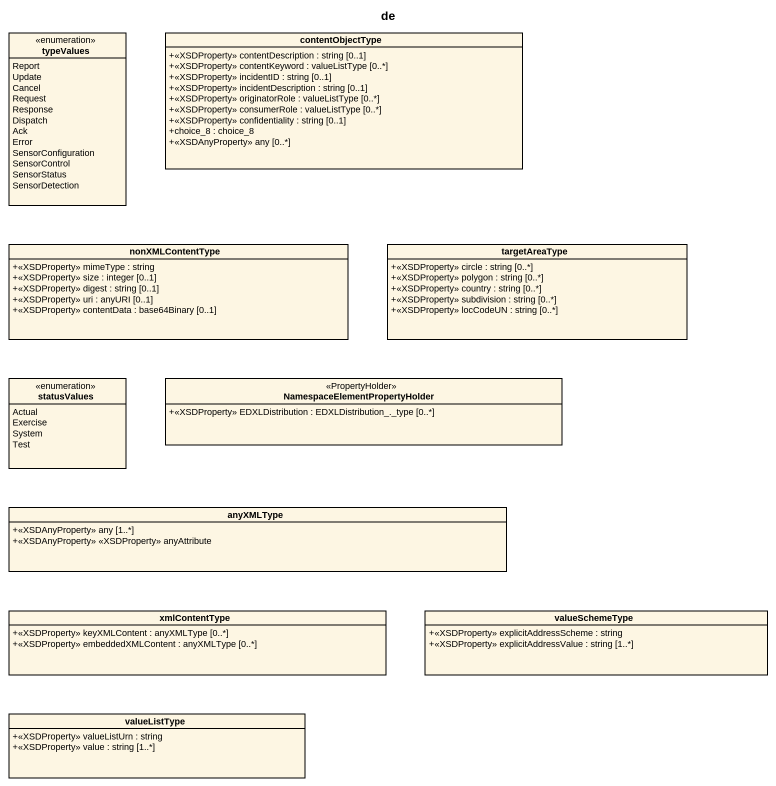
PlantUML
@startuml
title de
hide circle
hide empty members
skinparam classAttributeIconSize 0
enum typeValues {
  Report
  Update
  Cancel
  Request
  Response
  Dispatch
  Ack
  Error
  SensorConfiguration
  SensorControl
  SensorStatus
  SensorDetection
}
class contentObjectType {
  +<<XSDProperty>> contentDescription : string [0..1]
  +<<XSDProperty>> contentKeyword : valueListType [0..*]
  +<<XSDProperty>> incidentID : string [0..1]
  +<<XSDProperty>> incidentDescription : string [0..1]
  +<<XSDProperty>> originatorRole : valueListType [0..*]
  +<<XSDProperty>> consumerRole : valueListType [0..*]
  +<<XSDProperty>> confidentiality : string [0..1]
  +choice_8 : choice_8
  +<<XSDAnyProperty>> any [0..*]
}
class nonXMLContentType {
  +<<XSDProperty>> mimeType : string
  +<<XSDProperty>> size : integer [0..1]
  +<<XSDProperty>> digest : string [0..1]
  +<<XSDProperty>> uri : anyURI [0..1]
  +<<XSDProperty>> contentData : base64Binary [0..1]
}
class targetAreaType {
  +<<XSDProperty>> circle : string [0..*]
  +<<XSDProperty>> polygon : string [0..*]
  +<<XSDProperty>> country : string [0..*]
  +<<XSDProperty>> subdivision : string [0..*]
  +<<XSDProperty>> locCodeUN : string [0..*]
}
enum statusValues {
  Actual
  Exercise
  System
  Test
}
class "NamespaceElementPropertyHolder" as NamespaceElementPropertyHold <<PropertyHolder>> {
  +<<XSDProperty>> EDXLDistribution : EDXLDistribution_._type [0..*]
}
class anyXMLType {
  +<<XSDAnyProperty>> any [1..*]
  +<<XSDAnyProperty>> <<XSDProperty>> anyAttribute
}
class xmlContentType {
  +<<XSDProperty>> keyXMLContent : anyXMLType [0..*]
  +<<XSDProperty>> embeddedXMLContent : anyXMLType [0..*]
}
class valueSchemeType {
  +<<XSDProperty>> explicitAddressScheme : string
  +<<XSDProperty>> explicitAddressValue : string [1..*]
}
class valueListType {
  +<<XSDProperty>> valueListUrn : string
  +<<XSDProperty>> value : string [1..*]
}
@enduml
